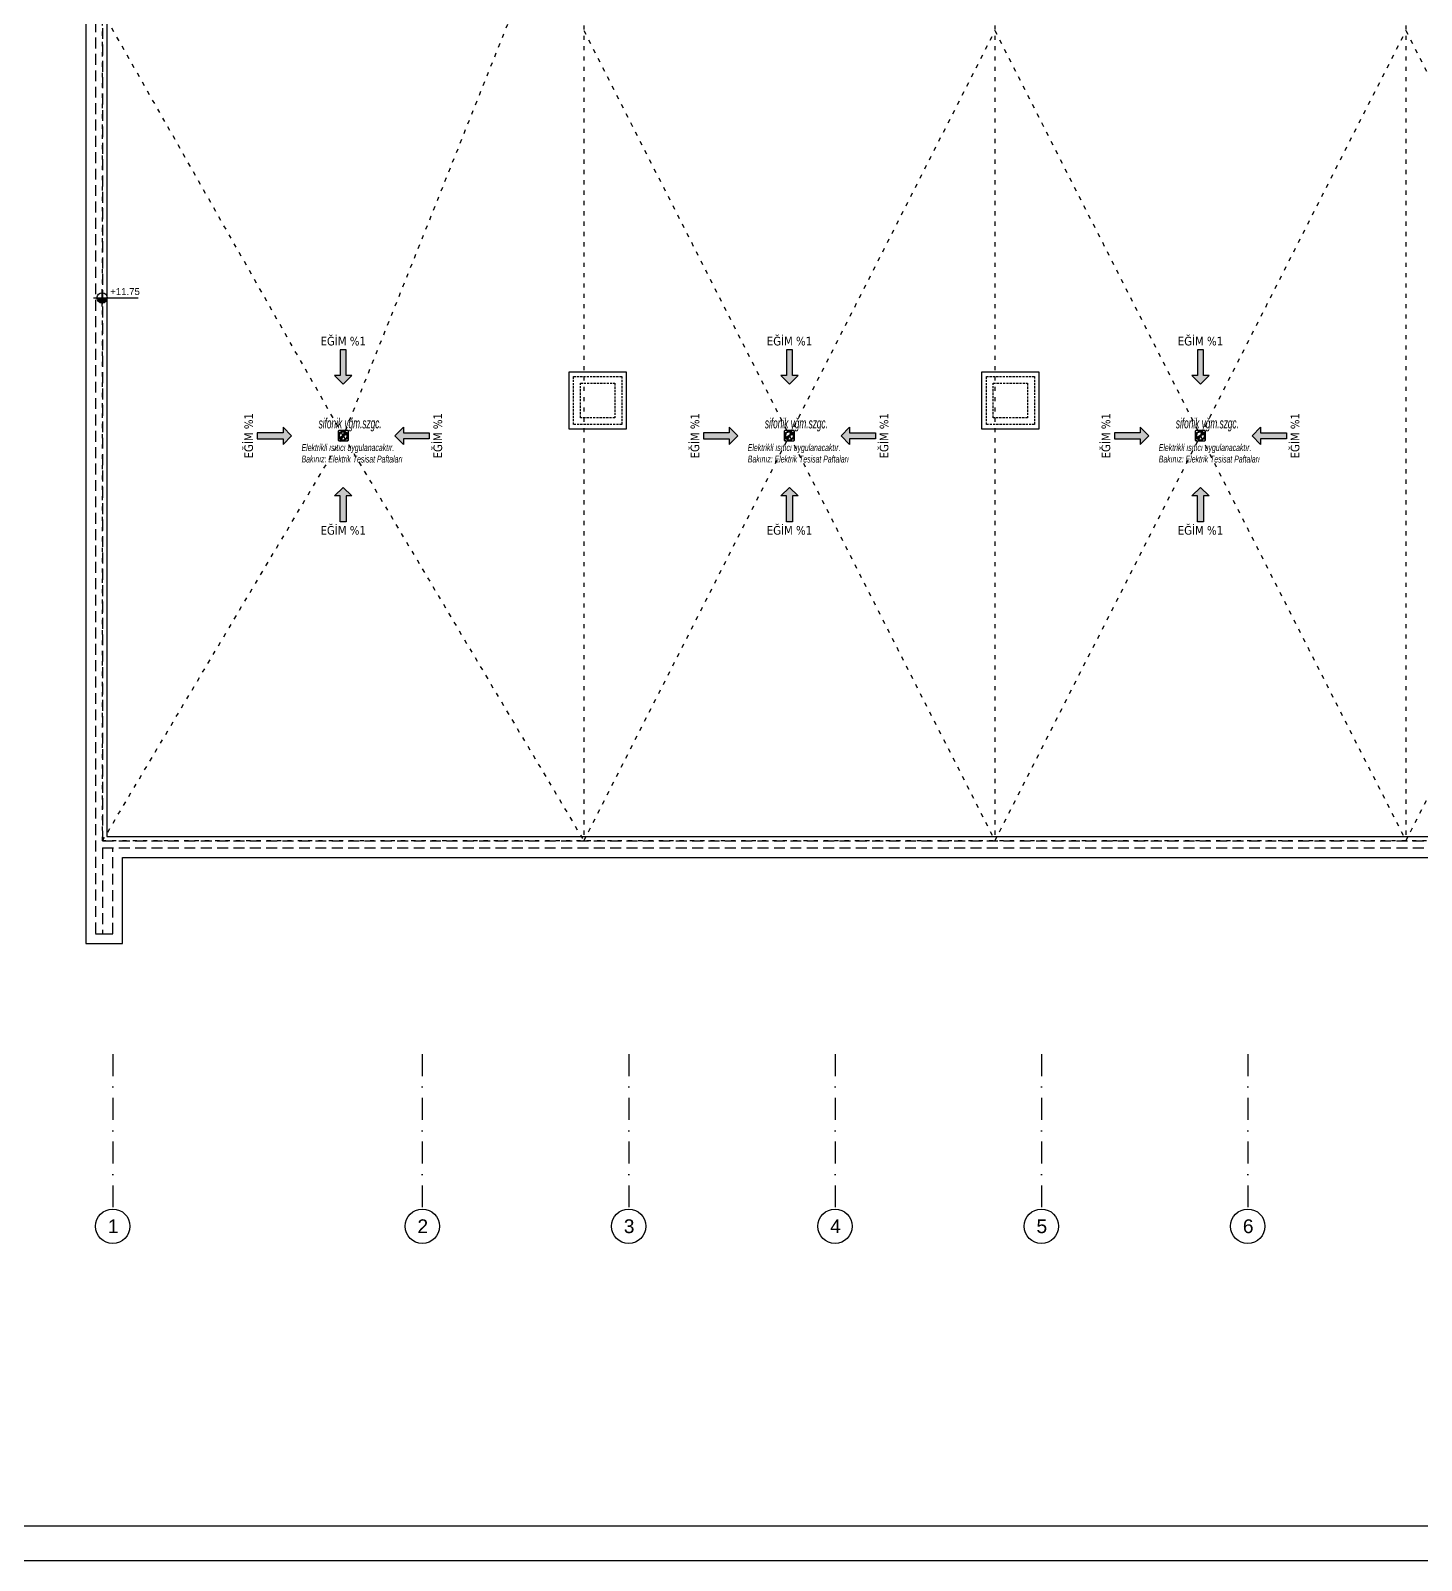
# Model space of a CAD drawing. Header units: centimetres. Extents: x 372964 to 529194, y 28783 to 59011.
# Drawn here: x 377961 to 382005, y 30011 to 34458 of the extents above; entities that cross this region are included whole.
import ezdxf
from ezdxf.enums import TextEntityAlignment as Align

# ---------------------------------------------------------------- set-up
doc = ezdxf.new("R2010")
doc.units = ezdxf.units.CM
for name, pattern in [('ACAD_ISO03W100', [30, 12, -18]), ('DASHDOT', [25.4, 12.7, -6.35, 0, -6.35]), ('HIDDEN', [9.525, 6.35, -3.175])]:
    doc.linetypes.add(name, pattern=pattern)
doc.layers.get('0').update_dxf_attribs({"lineweight": 9})
for name, color, linetype, lineweight in [('0-KRCN-MİMARİ-220526', 8, 'Continuous', 9), ('0-KRCN-SHT-YAZI-ÇAP-PİSSU', 41, 'Continuous', 30), ('0-KRCN-Z-ANTET', 71, 'Continuous', 30), ('GEB-BEZUG', 8, 'Continuous', 25)]:
    doc.layers.add(name, color=color, linetype=linetype, lineweight=lineweight)
for name, color, linetype in [('AS_GOR', 8, 'Continuous'), ('AS_OLC_AKS', 8, 'Continuous'), ('AS_SMB_KOT', 8, 'Continuous'), ('AS_TA_HIDDEN', 8, 'HIDDEN'), ('AS_TES_SUZGEC', 171, 'Continuous'), ('AS_YAZI_EGIM', 8, 'Continuous')]:
    doc.layers.add(name, color=color, linetype=linetype)
doc.styles.add('_yazı-50', font='arial.ttf')
doc.styles.add('TAHOMA', font='tahoma.ttf')
doc.styles.add('ÇAP-2', font='ARIALNBI.TTF')

# ---------------------------------------------------------------- blocks, each defined once
blk = doc.blocks.new('axis baloon')
blk.add_circle((0, 0), 50)
at = {"style": '_yazı-50'}
blk.add_attdef('AXE', text='', height=40, dxfattribs=at).set_placement((0, 0), align=Align.MIDDLE_CENTER)
blk = doc.blocks.new('Aks_P')
at = {"layer": 'AS_OLC_AKS', "linetype": 'DASHDOT', "ltscale": 5}
for points in [[(120, -5300), (120, -5750)], [(1020, -5300), (1020, -5750)], [(1620, -5300), (1620, -5750)], [(2220, -5300), (2220, -5750)], [(2820, -5300), (2820, -5750)], [(3420, -5300), (3420, -5750)]]:
    blk.add_lwpolyline(points, dxfattribs=at)
at = {"layer": 'AS_OLC_AKS'}
ref = blk.add_blockref('axis baloon', (120, -5800), dxfattribs=at)
ref.add_attrib('AXE', '1', dxfattribs={"layer": '0', "height": 40, "style": '_yazı-50'}).set_placement((121.3, -5800), align=Align.MIDDLE_CENTER)
ref = blk.add_blockref('axis baloon', (1020, -5800), dxfattribs=at)
ref.add_attrib('AXE', '2', dxfattribs={"layer": '0', "height": 40, "style": '_yazı-50'}).set_placement((1021.3, -5800), align=Align.MIDDLE_CENTER)
ref = blk.add_blockref('axis baloon', (1620, -5800), dxfattribs=at)
ref.add_attrib('AXE', '3', dxfattribs={"layer": '0', "height": 40, "style": '_yazı-50'}).set_placement((1621.3, -5800), align=Align.MIDDLE_CENTER)
ref = blk.add_blockref('axis baloon', (2220, -5800), dxfattribs=at)
ref.add_attrib('AXE', '4', dxfattribs={"layer": '0', "height": 40, "style": '_yazı-50'}).set_placement((2221.3, -5800), align=Align.MIDDLE_CENTER)
ref = blk.add_blockref('axis baloon', (2820, -5800), dxfattribs=at)
ref.add_attrib('AXE', '5', dxfattribs={"layer": '0', "height": 40, "style": '_yazı-50'}).set_placement((2821.3, -5800), align=Align.MIDDLE_CENTER)
ref = blk.add_blockref('axis baloon', (3420, -5800), dxfattribs=at)
ref.add_attrib('AXE', '6', dxfattribs={"layer": '0', "height": 40, "style": '_yazı-50'}).set_placement((3421.3, -5800), align=Align.MIDDLE_CENTER)
blk = doc.blocks.new('STR_R')
at = {"layer": 'AS_TA_HIDDEN', "linetype": 'HIDDEN', "ltscale": 5}
for p, q in [((-50, -2250), (-50, -4950)), ((-30, -2270), (-30, -4680)), ((-30, -4680), (8050, -4680)), ((-30, -4700), (-30, -4950)), ((-30, -4700), (8050, -4700)), ((-50, -4950), (-30, -4950))]:
    blk.add_line(p, q, dxfattribs=at)
at = {"layer": 'AS_TA_HIDDEN'}
for points in [[(1340, -3330), (1480, -3330), (1480, -3470), (1340, -3470)], [(2540, -3330), (2680, -3330), (2680, -3470), (2540, -3470)], [(1360, -3350), (1460, -3350), (1460, -3450), (1360, -3450)], [(2560, -3350), (2660, -3350), (2660, -3450), (2560, -3450)]]:
    blk.add_lwpolyline(points, close=True, dxfattribs=at)
at = {"layer": 'AS_TA_HIDDEN', "linetype": 'HIDDEN', "ltscale": 5}
blk.add_lwpolyline([(-30, -4950), (0, -4950), (0, -4700)], dxfattribs=at)
blk = doc.blocks.new('OPK-03-1_RD')
at = {"layer": 'AS_GOR'}
for points in [[(222, -1778), (222, -2222), (-78, -2222), (-78, -4978), (28, -4978), (28, -4728), (8022, -4728)], [(283, -1778), (283, -2283), (-17, -2283), (-17, -4667), (8022, -4667)]]:
    blk.add_lwpolyline(points, dxfattribs=at)
for points in [[(1327, -3317), (1493, -3317), (1493, -3483), (1327, -3483)], [(2527, -3317), (2693, -3317), (2693, -3483), (2527, -3483)]]:
    blk.add_lwpolyline(points, close=True, dxfattribs=at)
blk.add_blockref('STR_R', (0, 0))
at = {"layer": 'AS_OLC_AKS'}
blk.add_blockref('Aks_P', (-120, 0), dxfattribs=at)
blk = doc.blocks.new('Einfügepunkt')
at = {"layer": 'GEB-BEZUG'}
for p, q in [((-1, -1), (1, 1)), ((-1, 1), (1, -1))]:
    blk.add_line(p, q, dxfattribs=at)
blk = doc.blocks.new('sifonik-suzgec')
at = {"layer": 'AS_TES_SUZGEC', "ltscale": 25}
for p, q in [((-15, 13), (-13, 15)), ((-15, 13), (-15, -13)), ((-12.9, 0.2), (-13.1, 0)), ((13, 15), (-13, 15)), ((-12.9, 0.2), (-12.2, 0.2)), ((-12.4, 3.5), (-12.6, 3.4)), ((-12.6, 3.4), (-12.5, 3.2)), ((-12.6, 3.4), (-11.9, 3.2)), ((-12.5, 3.2), (-11.8, 3)), ((-12.4, 3.5), (-11.7, 3.3)), ((-12.3, 0), (-12.2, 0.2)), ((-12.2, 0.2), (-11.8, 0.2)), ((-11.9, 3.2), (-11.7, 3.3)), ((-11.8, 3), (-11.9, 3.2)), ((-11.4, 2.9), (-11.8, 3)), ((-11.7, 3.3), (-11.3, 3.2)), ((-10.5, 1.6), (-11.7, 1.7)), ((-11.7, 1.4), (-10.6, 1.2)), ((-11.1, 6.6), (-11.3, 6.5)), ((-11.3, 6.5), (-11.3, 6.3)), ((-11.3, 6.5), (-10.7, 6.2)), ((-11.3, 6.3), (-10.6, 5.9)), ((-11.1, 6.6), (-10.4, 6.2)), ((-11, 4.3), (-9.9, 3.9)), ((-9.8, 4.2), (-10.8, 4.7)), ((-10.7, 6.2), (-10.4, 6.2)), ((-10.6, 5.9), (-10.7, 6.2)), ((-10.3, 5.7), (-10.6, 5.9)), ((-10.6, 1.2), (-10.5, 1.6)), ((-10.4, 6.2), (-10.1, 6.1)), ((-9.9, 3.9), (-9.8, 4.2)), ((-9.5, 7), (-8.5, 6.3)), ((-8.3, 6.6), (-9.3, 7.3)), ((-9.2, 9.2), (-9.2, 9)), ((-9, 9.2), (-9.2, 9.2)), ((-9.2, 9.2), (-8.7, 8.7)), ((-9.2, 9), (-8.7, 8.5)), ((-9, 9.2), (-8.5, 8.7)), ((-8.7, 8.7), (-8.5, 8.7)), ((-8.7, 8.5), (-8.7, 8.7)), ((-8.5, 8.2), (-8.7, 8.5)), ((-8.5, 8.7), (-8.2, 8.5)), ((-8.5, 6.3), (-8.3, 6.6)), ((-7.3, 9.3), (-6.6, 8.3)), ((-6.3, 8.5), (-7, 9.5)), ((-6.5, 11.3), (-6.6, 11.1)), ((-6.6, 11.1), (-6.2, 10.4)), ((-6.6, 8.3), (-6.3, 8.5)), ((-6.5, 11.3), (-6.2, 10.7)), ((-6.3, 11.3), (-6.5, 11.3)), ((-6.3, 11.3), (-5.9, 10.6)), ((-6.2, 10.7), (-5.9, 10.6)), ((-6.2, 10.4), (-6.2, 10.7)), ((-6.1, 10.1), (-6.2, 10.4)), ((-5.9, 10.6), (-5.7, 10.3)), ((-4.7, 10.8), (-4.2, 9.8)), ((-3.9, 9.9), (-4.3, 11)), ((-4.2, 9.8), (-3.9, 9.9)), ((-3.4, 12.6), (-3.5, 12.4)), ((-3.5, 12.4), (-3.3, 11.7)), ((-3.4, 12.6), (-3.2, 11.9)), ((-3.2, 12.5), (-3.4, 12.6)), ((-3.3, 11.7), (-3.2, 11.9)), ((-3.2, 11.3), (-3.3, 11.7)), ((-0.6, 0.6), (-3.3, -1.2)), ((-3.3, -1.3), (-0.5, 0.5)), ((-3.2, 12.5), (-3, 11.8)), ((-3.2, 11.9), (-3, 11.8)), ((-3, 11.8), (-2.9, 11.4)), ((-1.7, 11.7), (-1.6, 10.5)), ((-1.6, 10.5), (-1.2, 10.6)), ((-1.2, 10.6), (-1.4, 11.7)), ((1.8, 4.2), (-0.6, 0.6)), ((-0.6, 0.6), (-0.5, 0.5)), ((-0.5, 0.5), (1.8, 4.1)), ((-0.5, 0.5), (0, 0)), ((0, 13.1), (-0.2, 12.9)), ((-0.2, 12.9), (-0.2, 12.2)), ((-0.2, 12.2), (0, 12.3)), ((-0.2, 11.8), (-0.2, 12.2)), ((0, 13.1), (0, 12.3)), ((0.2, 12.9), (0, 13.1)), ((0, 12.3), (0.2, 12.2)), ((0, 0), (2.6, 2.6)), ((0, 0), (0, 0.2)), ((0.2, 12.9), (0.2, 12.2)), ((0.2, 12.2), (0.2, 11.8)), ((3.3, 1.3), (0.5, -0.5)), ((0.6, -0.6), (3.3, 1.2)), ((1.4, 11.7), (1.2, 10.6)), ((1.2, 10.6), (1.6, 10.5)), ((1.6, 10.5), (1.7, 11.7)), ((1.9, 4.3), (1.8, 4.2)), ((1.8, 4.2), (1.8, 4.1)), ((1.8, 4.2), (1.8, 4.2)), ((1.8, 4.1), (1.8, 4.2)), ((2.6, 2.6), (1.8, 4.2)), ((1.8, 4.1), (2.6, 2.6)), ((3.8, 7.3), (1.9, 4.3)), ((1.9, 4.3), (3.9, 7.2)), ((1.9, 4.2), (1.9, 4.3)), ((1.9, 4.3), (1.9, 4.2)), ((1.9, 4.3), (1.9, 4.3)), ((2.7, 2.7), (1.9, 4.3)), ((1.9, 4.2), (2.7, 2.7)), ((2.6, 2.6), (2.6, 2.6)), ((2.6, 2.6), (2.6, 2.6)), ((2.6, 2.6), (3.3, 1.3)), ((3.3, 1.3), (2.6, 2.6)), ((2.7, 2.7), (7.7, 7.7)), ((2.7, 2.7), (2.7, 2.7)), ((2.7, 2.7), (2.7, 2.7)), ((2.7, 2.7), (3.4, 1.4)), ((3.4, 1.4), (2.7, 2.7)), ((2.9, 11.4), (3, 11.8)), ((3.2, 12.5), (3, 11.8)), ((3, 11.8), (3.2, 11.9)), ((3.4, 12.6), (3.2, 11.9)), ((3.4, 12.6), (3.2, 12.5)), ((3.2, 11.9), (3.3, 11.7)), ((3.3, 11.7), (3.2, 11.3)), ((3.5, 12.4), (3.3, 11.7)), ((3.3, 1.2), (3.5, 1.3)), ((3.3, 1.3), (3.3, 1.3)), ((3.3, 1.2), (3.3, 1.3)), ((3.3, 1.3), (3.3, 1.2)), ((3.5, 12.4), (3.4, 12.6)), ((7.2, 3.9), (3.4, 1.4)), ((3.4, 1.4), (3.4, 1.4)), ((3.5, 1.3), (3.4, 1.4)), ((3.4, 1.4), (3.5, 1.3)), ((3.5, 1.3), (7.3, 3.8)), ((3.8, 7.3), (4.1, 7.7)), ((4.3, 11), (3.9, 9.9)), ((3.9, 9.9), (4.2, 9.8)), ((4.1, 7.7), (5.7, 10.3)), ((4.2, 9.8), (4.7, 10.8)), ((5.7, 10.3), (5.9, 10.5)), ((6.3, 11.3), (5.9, 10.5)), ((5.9, 10.5), (6.1, 10.6)), ((6.5, 11.3), (6.1, 10.6)), ((6.1, 10.6), (6.2, 10.3)), ((6.2, 10.3), (6.1, 10.1)), ((6.6, 11.1), (6.2, 10.3)), ((6.5, 11.3), (6.3, 11.3)), ((6.6, 11.1), (6.5, 11.3)), ((6.6, 9.8), (6.8, 9.9)), ((7.2, 9.3), (7.4, 9.5)), ((7.7, 4.1), (7.3, 3.8)), ((7.7, 9.2), (7.6, 9.1)), ((7.7, 7.7), (8.6, 8.6)), ((7.7, 4.1), (10.3, 5.7)), ((10.3, 5.8), (7.9, 4.3)), ((8.2, 8.5), (8.4, 8.6)), ((9, 9.2), (8.4, 8.6)), ((8.4, 8.6), (8.6, 8.6)), ((8.6, 8.4), (8.5, 8.2)), ((9.2, 9.2), (8.6, 8.6)), ((9.2, 9), (8.6, 8.4)), ((8.6, 8.6), (8.6, 8.4)), ((9.2, 9.2), (9, 9.2)), ((9.1, 7.6), (9.2, 7.7)), ((9.2, 9), (9.2, 9.2)), ((9.3, 7.2), (9.5, 7.4)), ((9.9, 6.8), (9.8, 6.6)), ((10.1, 6.1), (10.3, 6.2)), ((11.1, 6.6), (10.3, 6.2)), ((10.3, 6.2), (10.6, 6.1)), ((10.5, 6), (10.3, 5.8)), ((10.3, 5.7), (10.5, 5.9)), ((10.3, 5.8), (10.3, 5.7)), ((11.3, 6.3), (10.5, 5.9)), ((10.6, 6.1), (10.5, 6)), ((10.5, 5.9), (10.5, 6)), ((11.3, 6.5), (10.6, 6.1)), ((11.3, 6.5), (11.1, 6.6)), ((11.3, 6.3), (11.3, 6.5)), ((11.7, 3.3), (11.3, 3.2)), ((11.4, 2.9), (11.8, 3)), ((12.4, 3.5), (11.7, 3.3)), ((11.9, 3.2), (11.7, 3.3)), ((11.8, 3), (11.9, 3.2)), ((12.5, 3.2), (11.8, 3)), ((12.2, 0.2), (11.8, 0.2)), ((12.6, 3.4), (11.9, 3.2)), ((12.3, 0), (12.2, 0.2)), ((12.9, 0.2), (12.2, 0.2)), ((12.6, 3.4), (12.4, 3.5)), ((12.5, 3.2), (12.6, 3.4)), ((13.1, 0), (12.9, 0.2)), ((13, 15), (15, 13)), ((15, -13), (15, 13)), ((-13, -15), (-15, -13)), ((-13.1, 0), (-12.9, -0.2)), ((-13.1, 0), (-12.3, 0)), ((-13, -15), (13, -15)), ((-12.9, -0.2), (-12.2, -0.2)), ((-12.5, -3.2), (-12.6, -3.4)), ((-12.6, -3.4), (-11.9, -3.2)), ((-12.6, -3.4), (-12.4, -3.5)), ((-12.5, -3.2), (-11.8, -3)), ((-12.4, -3.5), (-11.7, -3.3)), ((-12.2, -0.2), (-12.3, 0)), ((-11.8, -0.2), (-12.2, -0.2)), ((-11.9, -3.2), (-11.8, -3)), ((-11.7, -3.3), (-11.9, -3.2)), ((-11.8, -3), (-11.4, -2.9)), ((-10.6, -1.2), (-11.7, -1.4)), ((-11.7, -1.7), (-10.5, -1.6)), ((-11.3, -3.2), (-11.7, -3.3)), ((-11.3, -6.3), (-10.5, -5.9)), ((-11.3, -6.5), (-10.6, -6.1)), ((-11.3, -6.3), (-11.3, -6.5)), ((-11.3, -6.5), (-11.1, -6.6)), ((-11.1, -6.6), (-10.3, -6.2)), ((-9.9, -3.9), (-11, -4.3)), ((-10.8, -4.7), (-9.8, -4.2)), ((-10.5, -1.6), (-10.6, -1.2)), ((-10.6, -6.1), (-10.5, -5.9)), ((-10.3, -6.2), (-10.6, -6.1)), ((-10.5, -5.9), (-10.3, -5.7)), ((-10.3, -5.7), (-7.7, -4.1)), ((-10.1, -6.1), (-10.3, -6.2)), ((-9.8, -4.2), (-9.9, -3.9)), ((-9.9, -6.8), (-9.8, -6.6)), ((-9.3, -7.2), (-9.5, -7.4)), ((-9.1, -7.6), (-9.2, -7.7)), ((-9.2, -9), (-8.6, -8.4)), ((-9.2, -9.2), (-8.6, -8.6)), ((-9.2, -9), (-9.2, -9.2)), ((-9.2, -9.2), (-9, -9.2)), ((-9, -9.2), (-8.4, -8.6)), ((-8.6, -8.6), (-7.7, -7.7)), ((-8.6, -8.4), (-8.5, -8.2)), ((-8.6, -8.6), (-8.6, -8.4)), ((-8.4, -8.6), (-8.6, -8.6)), ((-8.2, -8.5), (-8.4, -8.6)), ((-7.7, -7.7), (-2.7, -2.7)), ((-7.7, -4.1), (-7.3, -3.8)), ((-7.7, -9.2), (-7.6, -9.1)), ((-7.2, -9.3), (-7.4, -9.5)), ((-3.5, -1.3), (-7.3, -3.8)), ((-7.3, -3.9), (-3.4, -1.4)), ((-6.6, -9.8), (-6.8, -9.9)), ((-6.6, -11.1), (-6.2, -10.3)), ((-6.6, -11.1), (-6.5, -11.3)), ((-6.5, -11.3), (-6.1, -10.6)), ((-6.5, -11.3), (-6.3, -11.3)), ((-6.3, -11.3), (-5.9, -10.5)), ((-6.2, -10.3), (-6.1, -10.1)), ((-6.1, -10.6), (-6.2, -10.3)), ((-6, -10.5), (-6.1, -10.6)), ((-5.8, -10.3), (-6, -10.5)), ((-6, -10.5), (-5.9, -10.5)), ((-5.9, -10.5), (-5.7, -10.3)), ((-4.3, -7.9), (-5.8, -10.3)), ((-5.7, -10.3), (-5.8, -10.3)), ((-5.7, -10.3), (-4.1, -7.7)), ((-3.8, -7.3), (-4.1, -7.7)), ((-1.9, -4.3), (-3.9, -7.3)), ((-3.8, -7.3), (-1.9, -4.3)), ((-3.3, -1.2), (-3.5, -1.3)), ((-3.5, -1.3), (-3.4, -1.4)), ((-3.4, -1.4), (-3.5, -1.3)), ((-3.5, -12.4), (-3.3, -11.7)), ((-3.5, -12.4), (-3.4, -12.6)), ((-3.4, -1.4), (-3.4, -1.4)), ((-2.7, -2.7), (-3.4, -1.4)), ((-3.4, -1.4), (-2.7, -2.7)), ((-3.4, -12.6), (-3.2, -11.9)), ((-3.4, -12.6), (-3.2, -12.5)), ((-3.3, -1.3), (-3.3, -1.2)), ((-3.3, -1.2), (-3.3, -1.3)), ((-3.3, -1.3), (-3.3, -1.3)), ((-2.6, -2.6), (-3.3, -1.3)), ((-3.3, -1.3), (-2.6, -2.6)), ((-3.2, -11.3), (-3.3, -11.7)), ((-3.3, -11.7), (-3.2, -11.9)), ((-3.2, -11.9), (-3, -11.8)), ((-3.2, -12.5), (-3, -11.8)), ((-3, -11.8), (-2.9, -11.4)), ((-2.7, -2.7), (-2.7, -2.7)), ((-2.7, -2.7), (-1.9, -4.3)), ((-1.9, -4.2), (-2.7, -2.7)), ((-2.7, -2.7), (-2.7, -2.7)), ((-2.6, -2.6), (0, 0)), ((-2.6, -2.6), (-2.6, -2.6)), ((-2.6, -2.6), (-1.8, -4.2)), ((-1.8, -4.1), (-2.6, -2.6)), ((-2.6, -2.6), (-2.6, -2.6)), ((-1.9, -4.3), (-1.8, -4.2)), ((-1.9, -4.2), (-1.9, -4.3)), ((-1.9, -4.3), (-1.9, -4.2)), ((-1.9, -4.3), (-1.9, -4.3)), ((0.5, -0.5), (-1.8, -4.1)), ((-1.8, -4.2), (0.6, -0.6)), ((-1.8, -4.2), (-1.8, -4.1)), ((-1.8, -4.1), (-1.8, -4.2)), ((-1.8, -4.2), (-1.8, -4.2)), ((0, 0), (-0.3, 0)), ((-0.2, -11.8), (-0.2, -12.2)), ((-0.2, -12.2), (0, -12.3)), ((-0.2, -12.9), (-0.2, -12.2)), ((-0.2, -12.9), (0, -13.1)), ((0, 0), (0.5, -0.5)), ((0, 0), (0.2, 0)), ((0, 0), (0, -0.3)), ((0, -12.3), (0.2, -12.2)), ((0, -13.1), (0, -12.3)), ((0, -13.1), (0.2, -12.9)), ((0.2, -12.2), (0.2, -11.8)), ((0.2, -12.9), (0.2, -12.2)), ((0.6, -0.6), (0.5, -0.5)), ((2.9, -11.4), (3, -11.8)), ((3, -11.8), (3.2, -11.9)), ((3.2, -12.5), (3, -11.8)), ((3.3, -11.7), (3.2, -11.3)), ((3.2, -11.9), (3.3, -11.7)), ((3.4, -12.6), (3.2, -11.9)), ((3.2, -12.5), (3.4, -12.6)), ((3.5, -12.4), (3.3, -11.7)), ((3.4, -12.6), (3.5, -12.4)), ((5.7, -10.3), (5.9, -10.6)), ((5.9, -10.6), (6.2, -10.7)), ((6.3, -11.3), (5.9, -10.6)), ((6.2, -10.4), (6.1, -10.1)), ((6.2, -10.7), (6.2, -10.4)), ((6.6, -11.1), (6.2, -10.4)), ((6.5, -11.3), (6.2, -10.7)), ((6.3, -11.3), (6.5, -11.3)), ((6.5, -11.3), (6.6, -11.1)), ((8.2, -8.5), (8.5, -8.7)), ((8.7, -8.5), (8.5, -8.2)), ((8.5, -8.7), (8.7, -8.7)), ((9, -9.2), (8.5, -8.7)), ((8.7, -8.7), (8.7, -8.5)), ((9.2, -9), (8.7, -8.5)), ((9.2, -9.2), (8.7, -8.7)), ((9, -9.2), (9.2, -9.2)), ((9.2, -9.2), (9.2, -9)), ((10.1, -6.1), (10.4, -6.2)), ((10.6, -5.9), (10.3, -5.7)), ((10.4, -6.2), (10.7, -6.2)), ((11.1, -6.6), (10.4, -6.2)), ((10.7, -6.2), (10.6, -5.9)), ((11.3, -6.3), (10.6, -5.9)), ((11.3, -6.5), (10.7, -6.2)), ((11.1, -6.6), (11.3, -6.5)), ((11.3, -3.2), (11.7, -3.3)), ((11.3, -6.5), (11.3, -6.3)), ((11.8, -3), (11.4, -2.9)), ((11.7, -3.3), (11.9, -3.2)), ((12.4, -3.5), (11.7, -3.3)), ((11.8, -0.2), (12.2, -0.2)), ((11.9, -3.2), (11.8, -3)), ((12.5, -3.2), (11.8, -3)), ((12.6, -3.4), (11.9, -3.2)), ((12.2, -0.2), (12.3, 0)), ((12.9, -0.2), (12.2, -0.2)), ((13.1, 0), (12.3, 0)), ((12.4, -3.5), (12.6, -3.4)), ((12.6, -3.4), (12.5, -3.2)), ((12.9, -0.2), (13.1, 0)), ((15, -13), (13, -15))]:
    blk.add_line(p, q, dxfattribs=at)
for centre, radius in [((0, 0), 13.1), ((-12.5, 12.5), 0.3), ((12.5, 12.5), 0.3), ((-12.5, -12.5), 0.3), ((12.5, -12.5), 0.3)]:
    blk.add_circle(centre, radius, dxfattribs=at)
for centre, radius, start, end in [((0, 0), 12.9, 165.8007, 179.1993), ((0, 0), 12.6, 165.8198, 179.1802), ((0, 0), 12.9, 150.8007, 164.1993), ((0, 0), 12.6, 150.8198, 164.1802), ((0, 0), 12.1, 165.8539, 179.1461), ((0, 0), 12, 165.8607, 179.1393), ((0, 0), 11.8, 165.8753, 179.1247), ((0, 0), 11.8, 171.6247, 173.3753), ((0, 0), 12.1, 150.8539, 164.1461), ((0, 0), 12, 150.8607, 164.1393), ((0, 0), 11.8, 150.8753, 164.1247), ((0, 0), 12.9, 135.8007, 149.1993), ((0, 0), 11.8, 156.6247, 158.3753), ((0, 0), 12.6, 135.8198, 149.1802), ((0, 0), 12.1, 135.8539, 149.1461), ((0, 0), 12, 135.8607, 149.1393), ((0, 0), 11.8, 135.8753, 149.1247), ((0, 0), 11.8, 141.6247, 143.3753), ((0, 0), 12.9, 120.8007, 134.1993), ((0, 0), 12.6, 120.8198, 134.1802), ((0, 0), 12.1, 120.8539, 134.1461), ((0, 0), 12, 120.8607, 134.1393), ((0, 0), 11.8, 120.8753, 134.1247), ((0, 0), 11.8, 126.6247, 128.3753), ((0, 0), 12.9, 105.8007, 119.1993), ((0, 0), 12.6, 105.8198, 119.1802), ((0, 0), 12.1, 105.8539, 119.1461), ((0, 0), 12, 105.8607, 119.1393), ((0, 0), 11.8, 105.8753, 119.1247), ((0, 0), 11.8, 111.6247, 113.3753), ((0, 0), 12.9, 90.8007, 104.1993), ((0, 0), 12.6, 90.8198, 104.1802), ((0, 0), 12.1, 90.8539, 104.1461), ((0, 0), 12, 90.8607, 104.1393), ((0, 0), 11.8, 90.8753, 104.1247), ((0, 0), 11.8, 96.6247, 98.3753), ((0, 0), 12.9, 75.8007, 89.1993), ((0, 0), 12.6, 75.8198, 89.1802), ((0, 0), 12.1, 75.8539, 89.1461), ((0, 0), 12, 75.8607, 89.1393), ((0, 0), 11.8, 75.8753, 89.1247), ((0, 0), 11.8, 81.6247, 83.3753), ((0, 0), 11.8, 60.8753, 74.1247), ((0, 0), 12.1, 60.8539, 74.1461), ((0, 0), 12, 60.8607, 74.1393), ((0, 0), 12.6, 60.8198, 74.1802), ((0, 0), 12.9, 60.8007, 74.1993), ((5.9, 5.9), 2.58, 45, 135.7807), ((0, 0), 11.8, 66.6247, 68.3753), ((0, 0), 11.8, 45.8753, 59.1247), ((0, 0), 12.1, 45.8539, 59.1461), ((0, 0), 12, 55.6693, 59.1393), ((0, 0), 12.6, 45.8198, 59.1802), ((0, 0), 12.9, 45.8007, 59.1993), ((0, 0), 12, 52.1808, 55.6693), ((0, 0), 12, 45.8607, 50.069), ((5.9, 5.9), 2.58, 321.1789, 45), ((5.9, 5.9), 2.58, 314.2193, 321.1789), ((0, 0), 11.8, 30.8753, 44.1247), ((0, 0), 12, 39.931, 44.1393), ((0, 0), 12.1, 30.8539, 44.1461), ((0, 0), 12.6, 30.8198, 44.1802), ((0, 0), 12.9, 30.8007, 44.1993), ((0, 0), 12, 34.3307, 37.8192), ((0, 0), 12, 30.8607, 34.3307), ((0, 0), 11.8, 15.8753, 29.1247), ((0, 0), 12, 15.8607, 29.1393), ((0, 0), 12.1, 15.8539, 29.1461), ((0, 0), 12.6, 15.8198, 29.1802), ((0, 0), 12.9, 15.8007, 29.1993), ((0, 0), 11.8, 0.8753, 14.1247), ((0, 0), 12, 0.8607, 14.1393), ((0, 0), 12.1, 0.8539, 14.1461), ((0, 0), 12.6, 0.8198, 14.1802), ((0, 0), 12.9, 0.8007, 14.1993), ((0, 0), 12.9, 180.8007, 194.1993), ((0, 0), 12.6, 180.8198, 194.1802), ((0, 0), 12.9, 195.8007, 209.1993), ((0, 0), 12.1, 180.8539, 194.1461), ((0, 0), 12.6, 195.8198, 209.1802), ((0, 0), 12, 180.8607, 194.1393), ((0, 0), 11.8, 180.8753, 194.1247), ((0, 0), 11.8, 186.6247, 188.3753), ((0, 0), 12.1, 195.8539, 209.1461), ((0, 0), 12, 195.8607, 209.1393), ((0, 0), 11.8, 195.8753, 209.1247), ((0, 0), 12.9, 210.8007, 224.1993), ((0, 0), 11.8, 201.6247, 203.3753), ((0, 0), 12.6, 210.8198, 224.1802), ((0, 0), 12.1, 210.8539, 224.1461), ((0, 0), 12, 210.8607, 214.3307), ((0, 0), 11.8, 210.8753, 224.1247), ((0, 0), 12, 214.3307, 217.8192), ((0, 0), 12, 219.931, 224.1393), ((0, 0), 12.9, 225.8007, 239.1993), ((0, 0), 12.6, 225.8198, 239.1802), ((-5.9, -5.9), 2.58, 134.2193, 225), ((0, 0), 12, 225.8607, 230.069), ((0, 0), 12.1, 225.8539, 239.1461), ((0, 0), 11.8, 225.8753, 239.1247), ((-5.9, -5.9), 2.58, 225, 308.8211), ((0, 0), 12, 232.1808, 235.6693), ((0, 0), 12, 235.6693, 239.1393), ((0, 0), 12.9, 240.8007, 254.1993), ((0, 0), 12.6, 240.8198, 254.1802), ((0, 0), 12.1, 240.8539, 254.1461), ((0, 0), 12, 240.8607, 254.1393), ((0, 0), 11.8, 240.8753, 254.1247), ((-5.9, -5.9), 2.58, 308.8211, 315.7807), ((0, 0), 12.9, 255.8007, 269.1993), ((0, 0), 12.6, 255.8198, 269.1802), ((0, 0), 12.1, 255.8539, 269.1461), ((0, 0), 11.8, 255.8753, 269.1247), ((0, 0), 12, 255.8607, 269.1393), ((0, 0), 11.8, 270.8753, 284.1247), ((0, 0), 12, 270.8607, 284.1393), ((0, 0), 12.1, 270.8539, 284.1461), ((0, 0), 12.6, 270.8198, 284.1802), ((0, 0), 12.9, 270.8007, 284.1993), ((0, 0), 11.8, 285.8753, 299.1247), ((0, 0), 12, 285.8607, 299.1393), ((0, 0), 12.1, 285.8539, 299.1461), ((0, 0), 12.6, 285.8198, 299.1802), ((0, 0), 12.9, 285.8007, 299.1993), ((0, 0), 11.8, 300.8753, 314.1247), ((0, 0), 12, 300.8607, 314.1393), ((0, 0), 12.1, 300.8539, 314.1461), ((0, 0), 12.6, 300.8198, 314.1802), ((0, 0), 12.9, 300.8007, 314.1993), ((0, 0), 11.8, 315.8753, 329.1247), ((0, 0), 12, 315.8607, 329.1393), ((0, 0), 12.1, 315.8539, 329.1461), ((0, 0), 12.6, 315.8198, 329.1802), ((0, 0), 12.9, 315.8007, 329.1993), ((0, 0), 11.8, 330.8753, 344.1247), ((0, 0), 12, 330.8607, 344.1393), ((0, 0), 12.1, 330.8539, 344.1461), ((0, 0), 12.6, 330.8198, 344.1802), ((0, 0), 12.9, 330.8007, 344.1993), ((0, 0), 11.8, 345.8753, 359.1247), ((0, 0), 12, 345.8607, 359.1393), ((0, 0), 12.1, 345.8539, 359.1461), ((0, 0), 12.6, 345.8198, 359.1802), ((0, 0), 12.9, 345.8007, 359.1993)]:
    blk.add_arc(centre, radius, start, end, dxfattribs=at)
for points, knots in [([(7.7, 7.7), (7.6, 7.8), (7.5, 7.9), (7.1, 8.2), (6.8, 8.3), (6.2, 8.4), (5.9, 8.5), (5.6, 8.4), (5.4, 8.4), (5.2, 8.3), (4.7, 8.2), (4.6, 8.1), (4.3, 7.9), (4.1, 7.7), (3.9, 7.5), (3.9, 7.4), (3.8, 7.3)], [-0.783062, -0.783062, -0.783062, -0.783062, -0.634163, -0.634163, -0.192454, -0.192454, 0.106051, 0.106051, 0.106051, 0.404556, 0.404556, 0.625445, 0.625445, 0.846335, 0.846335, 0.994853, 0.994853, 0.994853, 0.994853]), ([(3.8, 7.3), (3.8, 7.3), (3.8, 7.3), (3.8, 7.3), (3.8, 7.3), (3.8, 7.3)], [0.994853329, 0.994853329, 0.994853329, 0.994853329, 0.995833954, 0.995833954, 0.996814579, 0.996814579, 0.996814579, 0.996814579]), ([(3.9, 7.3), (3.9, 7.4), (4, 7.5), (4.2, 7.7), (4.3, 7.8), (4.6, 8), (4.8, 8.1), (5.2, 8.3), (5.4, 8.3), (5.7, 8.4), (5.9, 8.4), (6.1, 8.4), (6.7, 8.3), (7.1, 8.1), (7.5, 7.8), (7.6, 7.7), (7.7, 7.7)], [-0.994853, -0.994853, -0.994853, -0.994853, -0.846335, -0.846335, -0.625445, -0.625445, -0.404556, -0.404556, -0.106051, -0.106051, -0.106051, 0.192454, 0.192454, 0.634163, 0.634163, 0.784802, 0.784802, 0.784802, 0.784802]), ([(3.9, 7.2), (3.9, 7.2), (3.9, 7.2), (3.9, 7.3), (3.9, 7.3), (3.9, 7.3)], [-0.996814579, -0.996814579, -0.996814579, -0.996814579, -0.995833954, -0.995833954, -0.994853329, -0.994853329, -0.994853329, -0.994853329]), ([(7.7, 7.7), (7.7, 7.6), (7.8, 7.5), (8, 7.2), (8.1, 7.1), (8.2, 6.7), (8.3, 6.6), (8.4, 6.1), (8.4, 5.9), (8.4, 5.7), (8.3, 5.4), (8.3, 5.2), (8, 4.6), (7.8, 4.3), (7.5, 4), (7.4, 3.9), (7.3, 3.9)], [2.356791, 2.356791, 2.356791, 2.356791, 2.50743, 2.50743, 2.728284, 2.728284, 2.949139, 2.949139, 3.247644, 3.247644, 3.247644, 3.546149, 3.546149, 3.987927, 3.987927, 4.136446, 4.136446, 4.136446, 4.136446]), ([(7.3, 3.8), (7.4, 3.9), (7.5, 3.9), (7.9, 4.3), (8.1, 4.6), (8.3, 5.2), (8.4, 5.4), (8.4, 5.6), (8.5, 5.9), (8.4, 6.2), (8.4, 6.6), (8.3, 6.8), (8.2, 7.1), (8.1, 7.3), (7.9, 7.5), (7.8, 7.6), (7.7, 7.7)], [-4.136446, -4.136446, -4.136446, -4.136446, -3.987927, -3.987927, -3.546149, -3.546149, -3.247644, -3.247644, -3.247644, -2.949139, -2.949139, -2.728284, -2.728284, -2.50743, -2.50743, -2.358531, -2.358531, -2.358531, -2.358531]), ([(7.7, 7.7), (7.7, 7.7), (7.7, 7.7), (7.7, 7.7), (7.7, 7.7), (7.7, 7.7)], [-0.1161431, -0.1161431, -0.1161431, -0.1161431, -0.0580714, -0.0580714, 0, 0, 0, 0]), ([(-7.3, -3.8), (-7.4, -3.9), (-7.5, -3.9), (-7.9, -4.3), (-8.1, -4.6), (-8.3, -5.2), (-8.4, -5.4), (-8.4, -5.6), (-8.5, -5.9), (-8.4, -6.2), (-8.4, -6.6), (-8.3, -6.8), (-8.2, -7.1), (-8.1, -7.3), (-7.9, -7.5), (-7.8, -7.6), (-7.7, -7.7)], [-4.136446, -4.136446, -4.136446, -4.136446, -3.987927, -3.987927, -3.546149, -3.546149, -3.247644, -3.247644, -3.247644, -2.949139, -2.949139, -2.728284, -2.728284, -2.50743, -2.50743, -2.358531, -2.358531, -2.358531, -2.358531]), ([(-7.7, -7.7), (-7.7, -7.6), (-7.8, -7.5), (-8, -7.2), (-8.1, -7.1), (-8.2, -6.7), (-8.3, -6.6), (-8.4, -6.1), (-8.4, -5.9), (-8.4, -5.7), (-8.3, -5.4), (-8.3, -5.2), (-8, -4.6), (-7.8, -4.3), (-7.5, -4), (-7.4, -3.9), (-7.3, -3.9)], [2.356791, 2.356791, 2.356791, 2.356791, 2.50743, 2.50743, 2.728284, 2.728284, 2.949139, 2.949139, 3.247644, 3.247644, 3.247644, 3.546149, 3.546149, 3.987927, 3.987927, 4.136446, 4.136446, 4.136446, 4.136446]), ([(-7.7, -7.7), (-7.6, -7.8), (-7.5, -7.9), (-7.1, -8.2), (-6.8, -8.3), (-6.2, -8.4), (-5.9, -8.5), (-5.6, -8.4), (-5.4, -8.4), (-5.2, -8.3), (-4.7, -8.2), (-4.6, -8.1), (-4.3, -7.9), (-4.1, -7.7), (-3.9, -7.5), (-3.9, -7.4), (-3.8, -7.3)], [-0.783062, -0.783062, -0.783062, -0.783062, -0.634163, -0.634163, -0.192454, -0.192454, 0.106051, 0.106051, 0.106051, 0.404556, 0.404556, 0.625445, 0.625445, 0.846335, 0.846335, 0.994853, 0.994853, 0.994853, 0.994853]), ([(-3.9, -7.3), (-3.9, -7.4), (-4, -7.5), (-4.2, -7.7), (-4.3, -7.8), (-4.6, -8), (-4.8, -8.1), (-5.2, -8.3), (-5.4, -8.3), (-5.7, -8.4), (-5.9, -8.4), (-6.1, -8.4), (-6.7, -8.3), (-7.1, -8.1), (-7.5, -7.8), (-7.6, -7.7), (-7.7, -7.7)], [-0.994853, -0.994853, -0.994853, -0.994853, -0.846335, -0.846335, -0.625445, -0.625445, -0.404556, -0.404556, -0.106051, -0.106051, -0.106051, 0.192454, 0.192454, 0.634163, 0.634163, 0.784802, 0.784802, 0.784802, 0.784802]), ([(-7.7, -7.7), (-7.7, -7.7), (-7.7, -7.7), (-7.7, -7.7), (-7.7, -7.7), (-7.7, -7.7)], [0, 0, 0, 0, 0.0580714, 0.0580714, 0.1161431, 0.1161431, 0.1161431, 0.1161431]), ([(-3.9, -7.3), (-3.9, -7.3), (-3.9, -7.3), (-3.9, -7.3), (-3.9, -7.3), (-3.9, -7.3)], [-0.996814579, -0.996814579, -0.996814579, -0.996814579, -0.995833954, -0.995833954, -0.994853329, -0.994853329, -0.994853329, -0.994853329]), ([(-3.8, -7.3), (-3.8, -7.3), (-3.8, -7.3), (-3.8, -7.3), (-3.8, -7.3), (-3.8, -7.3)], [0.994853329, 0.994853329, 0.994853329, 0.994853329, 0.995833954, 0.995833954, 0.996814579, 0.996814579, 0.996814579, 0.996814579])]:
    blk.add_open_spline(points, degree=3, knots=knots, dxfattribs=at)
for points in [[(7.3, 3.9), (7.3, 3.9), (7.2, 3.9), (7.2, 3.9)], [(7.3, 3.8), (7.3, 3.8), (7.3, 3.8), (7.3, 3.8)], [(-7.3, -3.8), (-7.3, -3.8), (-7.3, -3.8), (-7.3, -3.8)], [(-7.3, -3.9), (-7.3, -3.9), (-7.3, -3.9), (-7.3, -3.9)]]:
    blk.add_open_spline(points, degree=3, dxfattribs=at)
at = {"ltscale": 25, "xscale": 0.1000000000000008, "yscale": 0.1000000000000008, "zscale": 0.1000000000000008}
blk.add_blockref('Einfügepunkt', (0, 0), dxfattribs=at)
at = {"layer": '0-KRCN-SHT-YAZI-ÇAP-PİSSU', "insert": (-71.5, 51.4), "char_height": 30, "width": 490.477, "attachment_point": 1, "style": 'ÇAP-2'}
blk.add_mtext('{\\W0.7;sifonik yğm.szgc.}', dxfattribs=at)
blk = doc.blocks.new('*U146')
at = {"transparency": 33554559}
blk.add_hatch(color=256, dxfattribs=at).paths.add_polyline_path([(0, 0), (25, 25), (25, 8.5), (100, 8.5), (100, -8.5), (25, -8.5), (25, -25)])
at = {"linetype": 'Continuous'}
blk.add_lwpolyline([(0, 0), (25, 25), (25, 8.5), (100, 8.5), (100, -8.5), (25, -8.5), (25, -25)], close=True, dxfattribs=at)
at = {"linetype": 'Continuous', "style": 'TAHOMA'}
blk.add_attdef('EGIM', text='', height=25, rotation=90, dxfattribs=at).set_placement((125, 0), align=Align.MIDDLE_CENTER)
blk = doc.blocks.new('*U147')
at = {"transparency": 33554559}
blk.add_hatch(color=256, dxfattribs=at).paths.add_polyline_path([(0, 0), (25, 25), (8.5, 25), (8.5, 100), (-8.5, 100), (-8.5, 25), (-25, 25)])
at = {"linetype": 'Continuous'}
blk.add_lwpolyline([(0, 0), (25, 25), (8.5, 25), (8.5, 100), (-8.5, 100), (-8.5, 25), (-25, 25)], close=True, dxfattribs=at)
at = {"linetype": 'Continuous', "style": 'TAHOMA'}
blk.add_attdef('EGIM', text='', height=25, dxfattribs=at).set_placement((0, 125), align=Align.MIDDLE_CENTER)
blk = doc.blocks.new('*U148')
at = {"transparency": 33554559}
blk.add_hatch(color=256, dxfattribs=at).paths.add_polyline_path([(0, 0), (-25, 25), (-25, 8.5), (-100, 8.5), (-100, -8.5), (-25, -8.5), (-25, -25)])
at = {"linetype": 'Continuous'}
blk.add_lwpolyline([(0, 0), (-25, 25), (-25, 8.5), (-100, 8.5), (-100, -8.5), (-25, -8.5), (-25, -25)], close=True, dxfattribs=at)
at = {"linetype": 'Continuous', "style": 'TAHOMA'}
blk.add_attdef('EGIM', text='', height=25, rotation=90, dxfattribs=at).set_placement((-125, 0), align=Align.MIDDLE_CENTER)
blk = doc.blocks.new('*U149')
at = {"transparency": 33554559}
blk.add_hatch(color=256, dxfattribs=at).paths.add_polyline_path([(0, 0), (25, -25), (8.5, -25), (8.5, -100), (-8.5, -100), (-8.5, -25), (-25, -25)])
at = {"linetype": 'Continuous'}
blk.add_lwpolyline([(0, 0), (25, -25), (8.5, -25), (8.5, -100), (-8.5, -100), (-8.5, -25), (-25, -25)], close=True, dxfattribs=at)
at = {"linetype": 'Continuous', "style": 'TAHOMA'}
blk.add_attdef('EGIM', text='', height=25, dxfattribs=at).set_placement((0, -125), align=Align.MIDDLE_CENTER)
blk = doc.blocks.new('*U150')
at = {"transparency": 33554559}
blk.add_hatch(color=256, dxfattribs=at).paths.add_polyline_path([(0, 0), (25, 25), (25, 8.5), (100, 8.5), (100, -8.5), (25, -8.5), (25, -25)])
at = {"linetype": 'Continuous'}
blk.add_lwpolyline([(0, 0), (25, 25), (25, 8.5), (100, 8.5), (100, -8.5), (25, -8.5), (25, -25)], close=True, dxfattribs=at)
at = {"linetype": 'Continuous', "style": 'TAHOMA'}
blk.add_attdef('EGIM', text='', height=25, rotation=90, dxfattribs=at).set_placement((125, 0), align=Align.MIDDLE_CENTER)
blk = doc.blocks.new('*U151')
at = {"transparency": 33554559}
blk.add_hatch(color=256, dxfattribs=at).paths.add_polyline_path([(0, 0), (25, 25), (8.5, 25), (8.5, 100), (-8.5, 100), (-8.5, 25), (-25, 25)])
at = {"linetype": 'Continuous'}
blk.add_lwpolyline([(0, 0), (25, 25), (8.5, 25), (8.5, 100), (-8.5, 100), (-8.5, 25), (-25, 25)], close=True, dxfattribs=at)
at = {"linetype": 'Continuous', "style": 'TAHOMA'}
blk.add_attdef('EGIM', text='', height=25, dxfattribs=at).set_placement((0, 125), align=Align.MIDDLE_CENTER)
blk = doc.blocks.new('*U152')
at = {"transparency": 33554559}
blk.add_hatch(color=256, dxfattribs=at).paths.add_polyline_path([(0, 0), (-25, 25), (-25, 8.5), (-100, 8.5), (-100, -8.5), (-25, -8.5), (-25, -25)])
at = {"linetype": 'Continuous'}
blk.add_lwpolyline([(0, 0), (-25, 25), (-25, 8.5), (-100, 8.5), (-100, -8.5), (-25, -8.5), (-25, -25)], close=True, dxfattribs=at)
at = {"linetype": 'Continuous', "style": 'TAHOMA'}
blk.add_attdef('EGIM', text='', height=25, rotation=90, dxfattribs=at).set_placement((-125, 0), align=Align.MIDDLE_CENTER)
blk = doc.blocks.new('*U218')
at = {"transparency": 33554559}
blk.add_hatch(color=256, dxfattribs=at).paths.add_polyline_path([(0, 0), (25, -25), (8.5, -25), (8.5, -100), (-8.5, -100), (-8.5, -25), (-25, -25)])
at = {"linetype": 'Continuous'}
blk.add_lwpolyline([(0, 0), (25, -25), (8.5, -25), (8.5, -100), (-8.5, -100), (-8.5, -25), (-25, -25)], close=True, dxfattribs=at)
at = {"linetype": 'Continuous', "style": 'TAHOMA'}
blk.add_attdef('EGIM', text='', height=25, dxfattribs=at).set_placement((0, -125), align=Align.MIDDLE_CENTER)
blk = doc.blocks.new('*U219')
at = {"transparency": 33554559}
blk.add_hatch(color=256, dxfattribs=at).paths.add_polyline_path([(0, 0), (25, 25), (25, 8.5), (100, 8.5), (100, -8.5), (25, -8.5), (25, -25)])
at = {"linetype": 'Continuous'}
blk.add_lwpolyline([(0, 0), (25, 25), (25, 8.5), (100, 8.5), (100, -8.5), (25, -8.5), (25, -25)], close=True, dxfattribs=at)
at = {"linetype": 'Continuous', "style": 'TAHOMA'}
blk.add_attdef('EGIM', text='', height=25, rotation=90, dxfattribs=at).set_placement((125, 0), align=Align.MIDDLE_CENTER)
blk = doc.blocks.new('*U220')
at = {"transparency": 33554559}
blk.add_hatch(color=256, dxfattribs=at).paths.add_polyline_path([(0, 0), (25, 25), (8.5, 25), (8.5, 100), (-8.5, 100), (-8.5, 25), (-25, 25)])
at = {"linetype": 'Continuous'}
blk.add_lwpolyline([(0, 0), (25, 25), (8.5, 25), (8.5, 100), (-8.5, 100), (-8.5, 25), (-25, 25)], close=True, dxfattribs=at)
at = {"linetype": 'Continuous', "style": 'TAHOMA'}
blk.add_attdef('EGIM', text='', height=25, dxfattribs=at).set_placement((0, 125), align=Align.MIDDLE_CENTER)
blk = doc.blocks.new('*U221')
at = {"transparency": 33554559}
blk.add_hatch(color=256, dxfattribs=at).paths.add_polyline_path([(0, 0), (-25, 25), (-25, 8.5), (-100, 8.5), (-100, -8.5), (-25, -8.5), (-25, -25)])
at = {"linetype": 'Continuous'}
blk.add_lwpolyline([(0, 0), (-25, 25), (-25, 8.5), (-100, 8.5), (-100, -8.5), (-25, -8.5), (-25, -25)], close=True, dxfattribs=at)
at = {"linetype": 'Continuous', "style": 'TAHOMA'}
blk.add_attdef('EGIM', text='', height=25, rotation=90, dxfattribs=at).set_placement((-125, 0), align=Align.MIDDLE_CENTER)
blk = doc.blocks.new('*U222')
at = {"transparency": 33554559}
blk.add_hatch(color=256, dxfattribs=at).paths.add_polyline_path([(0, 0), (25, -25), (8.5, -25), (8.5, -100), (-8.5, -100), (-8.5, -25), (-25, -25)])
at = {"linetype": 'Continuous'}
blk.add_lwpolyline([(0, 0), (25, -25), (8.5, -25), (8.5, -100), (-8.5, -100), (-8.5, -25), (-25, -25)], close=True, dxfattribs=at)
at = {"linetype": 'Continuous', "style": 'TAHOMA'}
blk.add_attdef('EGIM', text='', height=25, dxfattribs=at).set_placement((0, -125), align=Align.MIDDLE_CENTER)
blk = doc.blocks.new('SIFONIK SISTEM CATI SUZGEC YERLESIMI')
at = {"layer": 'AS_YAZI_EGIM', "linetype": 'ACAD_ISO03W100'}
blk.add_lwpolyline([(-930, 1350), (7150, 1350), (7150, -3360), (-930, -3360), (-930, -950), (-630, -950), (-630, -430), (0, -430), (0, 0), (-930, 0)], close=True, dxfattribs=at)
for points in [[(470, 1350), (470, -3360)], [(1665, 1350), (1665, -3360)], [(2860, 1350), (2860, -3360)], [(470, -430), (-230, -2182.5), (470, -3360)], [(-930, -3360), (-230, -2182.5), (-930, -950)], [(470, -3360), (1665, -1005)], [(470, -1005), (1665, -3360)], [(1665, -3360), (2860, -1005)], [(1665, -1005), (2860, -3360)], [(2860, -3360), (4055, -1005)], [(2860, -1005), (4055, -3360)]]:
    blk.add_lwpolyline(points, dxfattribs=at)
for p in [(-230, -2182.5), (1067.5, -2182.5), (2262.5, -2182.5)]:
    blk.add_blockref('sifonik-suzgec', p)
at = {"layer": 'AS_YAZI_EGIM'}
for name, p in [('*U220', (-230, -2032.5)), ('*U147', (1067.5, -2032.5)), ('*U151', (2262.5, -2032.5)), ('*U221', (-380, -2182.5)), ('*U219', (-80, -2182.5)), ('*U148', (917.5, -2182.5)), ('*U146', (1217.5, -2182.5)), ('*U152', (2112.5, -2182.5)), ('*U150', (2412.5, -2182.5)), ('*U218', (-230, -2332.5)), ('*U222', (1067.5, -2332.5)), ('*U149', (2262.5, -2332.5))]:
    blk.add_blockref(name, p, dxfattribs=at).add_auto_attribs({'EGIM': 'EĞİM %1'})
blk = doc.blocks.new('kot01')
at = {"layer": 'AS_SMB_KOT'}
h = blk.add_hatch(color=8, dxfattribs=at)
edge = h.paths.add_edge_path()
edge.add_arc((0, 0), 0.3, 180, 360)
edge.add_line((0.3, 0), (-0.3, 0))
for p, q in [((-0.5, 0), (2.1, 0)), ((0, -0.5), (0, 0.5))]:
    blk.add_line(p, q, dxfattribs=at)
blk.add_circle((0, 0), 0.3, dxfattribs=at)
at = {"layer": 'AS_SMB_KOT', "style": '_yazı-50'}
for tag, p in [('INCE', (0.434, 0.1)), ('KABA', (0.434, -0.5))]:
    blk.add_attdef(tag, p, '', height=0.4, dxfattribs=at)
blk = doc.blocks.new('G$CBC016F8E')
blk.add_blockref('OPK-03-1_RD', (-26364.3, -3851.5))
at = {"color": 4}
blk.add_blockref('SIFONIK SISTEM CATI SUZGEC YERLESIMI', (-25464.3, -5171.5), dxfattribs=at)
at = {"layer": 'AS_SMB_KOT'}
ref = blk.add_blockref('kot01', (-26395.4, -6953.4), dxfattribs=dict(at, xscale=50, yscale=50, zscale=50))
ref.add_attrib('INCE', '+11.75', dxfattribs={"layer": '0', "color": 1, "height": 20, "style": '_yazı-50'}).set_placement((-26371.9, -6950.9), align=Align.BOTTOM_LEFT)

msp = doc.modelspace()

# ---------------------------------------------------------------- linework, layer by layer
at = {"layer": '0-KRCN-Z-ANTET'}
for points in [[(372964.066, 30011.261), (513637.225, 30011.261), (513637.225, 39011.261), (372964.066, 39011.261)], [(373064.066, 30111.261), (404564.066, 30111.261), (404564.066, 38911.261), (373064.066, 38911.261)]]:
    msp.add_lwpolyline(points, close=True, dxfattribs=at)

# ---------------------------------------------------------------- next in the draw order: block references
at = {"layer": '0-KRCN-MİMARİ-220526'}
msp.add_blockref('G$CBC016F8E', (404564.066, 40634.016), dxfattribs=at)

# ---------------------------------------------------------------- next in the draw order: texts
at = {"layer": '0-KRCN-SHT-YAZI-ÇAP-PİSSU', "char_height": 20, "width": 490.47749, "attachment_point": 1, "style": 'ÇAP-2'}
for insert in [(378748.656, 33255.613), (380046.156, 33255.613), (381241.156, 33255.613)]:
    msp.add_mtext('{\\W0.7;Elektrikli ısıtıcı uygulanacaktır.\\PBakınız: Elektrik Tesisat Paftaları}', dxfattribs=dict(at, insert=insert))

doc.saveas('drawing.dxf')
